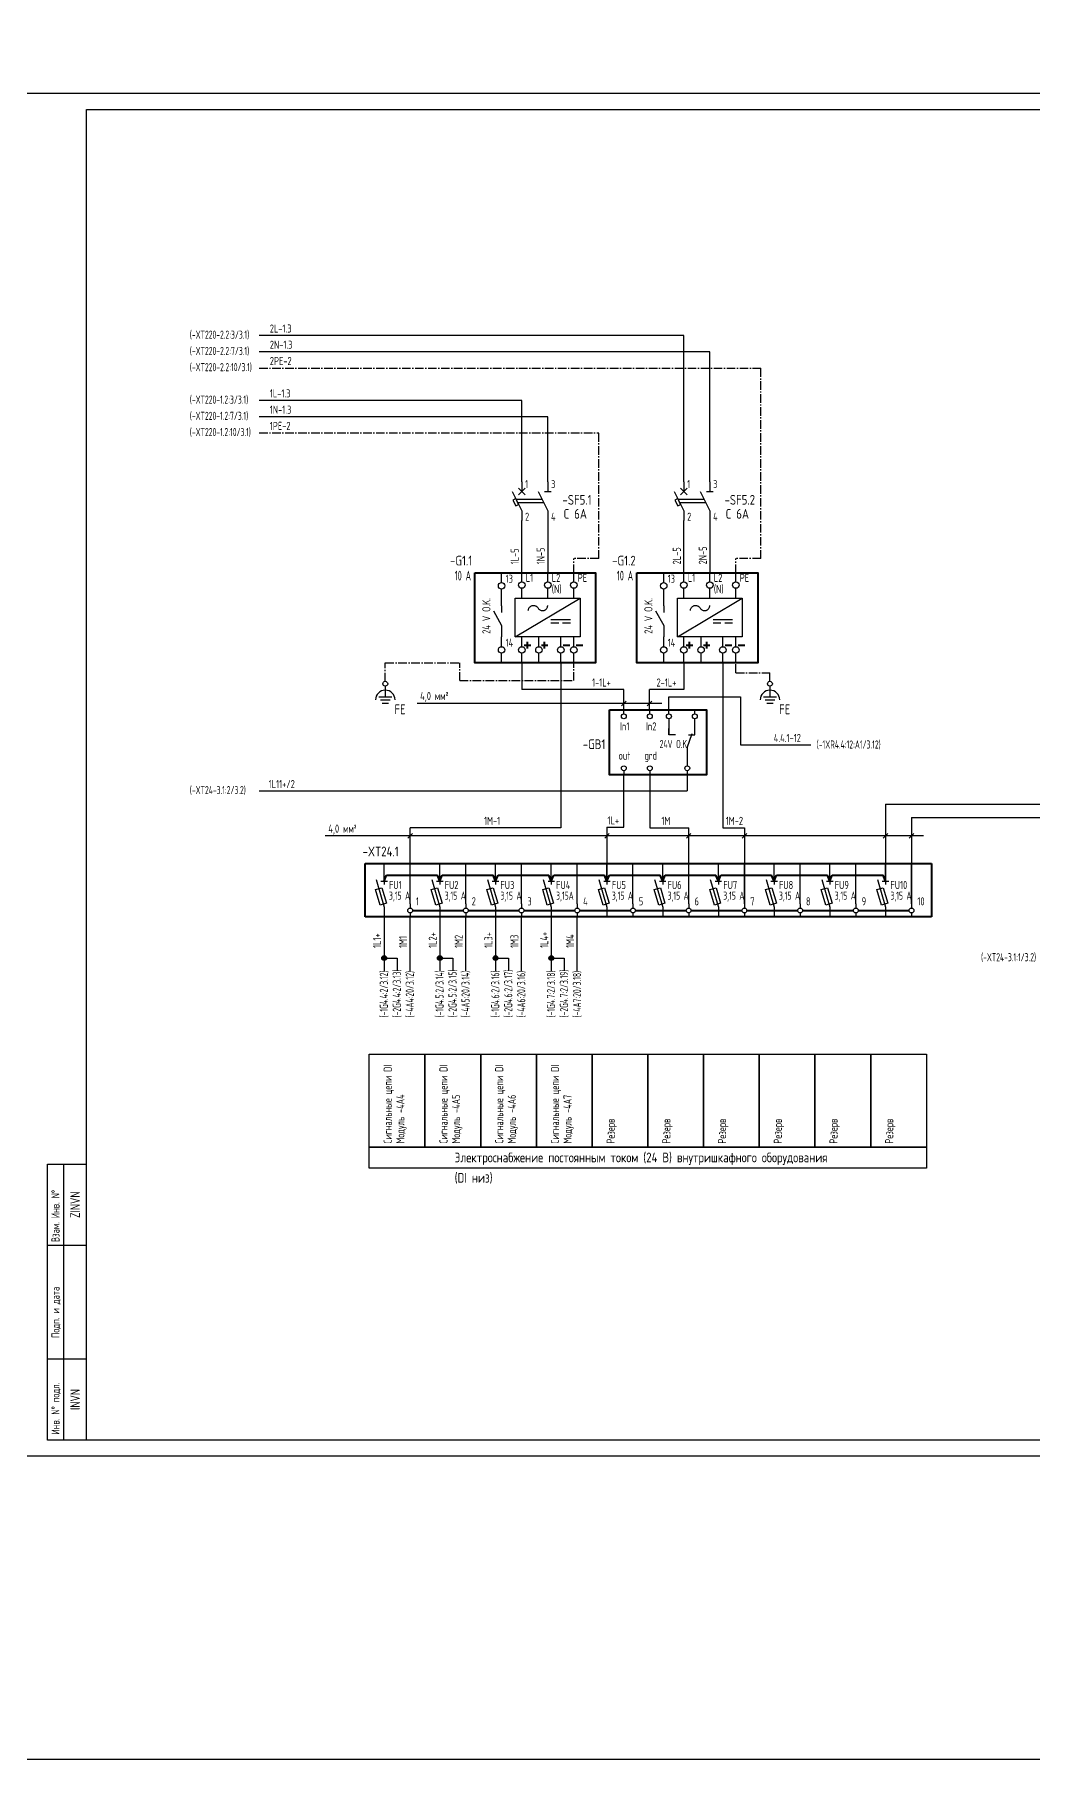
# Model space of a CAD drawing. Header units: millimetres. Extents: x 613 to 19799, y 1373 to 4314.
# Drawn here: x 1884 to 2191, y 1373 to 1904 of the extents above; entities that cross this region are included whole.
import ezdxf
from ezdxf.enums import TextEntityAlignment as Align

# ---------------------------------------------------------------- set-up
doc = ezdxf.new("R2010")
doc.units = ezdxf.units.MM
doc.linetypes.add('EPL_DASHLONGDOT', pattern=[1, 0.66, -0.12, 0.1, -0.12])
doc.layers.add('EPLAN108', color=5, linetype='Continuous', lineweight=30)
for name, color, linetype in [('Временный', 6, 'Continuous'), ('КИА_МАРКИРОВКА', 2, 'Continuous'), ('КИА_НАКЛЕЙКИ', 1, 'Continuous')]:
    doc.layers.add(name, color=color, linetype=linetype)
doc.styles.add('GOST-A 3-1', font='gost_0.ttf', dxfattribs={"height": 3})
doc.styles.add('GOSTA-2.5-1', font='GOST_AU.ttf', dxfattribs={"width": 0.9, "height": 2.5})
doc.styles.add('ROMANS0-70', font='romans.shx', dxfattribs={"width": 0.7})

# ---------------------------------------------------------------- blocks, each defined once
blk = doc.blocks.new('A$C5AB45C57')
at = {"ltscale": 4}
for p, q in [((-4.22, 18.73), (-4.22, 21.73)), ((2, 19), (2, 21.73)), ((10, 19), (10, 21.73)), ((18, 19), (18, 21.73)), ((-4.22, 13.73), (-4.22, 16.73)), ((2, 14), (2, 17)), ((10, 14), (10, 17)), ((18, 14), (18, 17)), ((-6.72, 10.08), (-4.22, 5.58)), ((-4.22, -1), (-4.22, 2)), ((2, -1), (2, 2)), ((7.28, -1), (7.28, 2)), ((14, -1), (14, 2)), ((18, -1), (18, 2)), ((-4.22, -6), (-4.22, -3)), ((2, -6), (2, -3)), ((7.28, -6), (7.28, -3)), ((14, -6), (14, -3)), ((18, -6), (18, -3))]:
    blk.add_line(p, q, dxfattribs=at)
for p, q in [((-4.22, 11.58), (-4.22, 14)), ((-4.22, 11.58), (-4.22, 9.58)), ((0, 2), (20, 14)), ((-4.22, 5.58), (-4.22, 3.58)), ((10.99, 7.4), (16.99, 7.4)), ((10.99, 6.4), (13.37, 6.4)), ((14.57, 6.4), (16.95, 6.4)), ((-4.22, 3.58), (-4.22, 2))]:
    blk.add_line(p, q)
at = {"lineweight": 40}
for p, q in [((3.75, -1.53), (3.75, 0.47)), ((9.03, -1.53), (9.03, 0.47)), ((2.75, -0.53), (4.75, -0.53)), ((8.03, -0.53), (10.03, -0.53)), ((14.75, -0.53), (16.75, -0.53)), ((18.75, -0.53), (20.75, -0.53))]:
    blk.add_line(p, q, dxfattribs=at)
blk.add_lwpolyline([(-12.49, 21.73), (24.74, 21.73), (24.74, -6), (-12.49, -6)], close=True, dxfattribs=at)
blk.add_lwpolyline([(0, 14), (20, 14), (20, 2), (0, 2)], close=True)
at = {"ltscale": 4}
for centre in [(-4.22, 17.73), (2, 18), (10, 18), (18, 18), (-4.22, -2), (2, -2), (7.28, -2), (14, -2), (18, -2)]:
    blk.add_circle(centre, 1, dxfattribs=at)
blk.add_spline([(4, 10.13), (4.05, 10.52), (4.21, 10.91), (4.41, 11.19), (4.65, 11.41), (5, 11.61), (5.32, 11.7), (5.75, 11.72), (6.12, 11.64), (6.53, 11.43), (6.89, 11.08), (7.17, 10.67), (7.42, 10.44), (7.72, 10.27), (8.17, 10.14), (8.47, 10.13), (8.85, 10.2), (9.09, 10.29), (9.39, 10.49), (9.71, 10.84), (9.88, 11.2), (9.95, 11.44), (9.97, 11.73), (9.97, 11.74)], degree=3)
at = {"style": 'GOSTA-2.5-1', "width": 0.9}
for s, p in [('L1', (3.23, 18.97)), ('L2', (11.23, 18.97)), ('PE', (19.23, 18.97)), ('13', (-2.99, 18.69)), ('(N)', (11.23, 15.53)), ('14', (-2.99, -1.03))]:
    blk.add_text(s, height=2.5, dxfattribs=at).set_placement(p)
blk.add_text('24 V O.K.', height=2.5, rotation=90, dxfattribs=at).set_placement((-7.67, 2.97))
blk = doc.blocks.new('A$C11D95457')
at = {"lineweight": 25, "ltscale": 4}
for p, q in [((3, 12), (3, 9)), ((11, 12), (11, 9)), ((0, 9), (3, 3)), ((9.25, 6.5), (1.25, 6.5)), ((9.75, 5.5), (1.75, 5.5)), ((2, 10), (4, 8)), ((4, 10), (2, 8)), ((8, 9), (11, 3)), ((3, 3), (3, 0)), ((11, 3), (11, 0))]:
    blk.add_line(p, q, dxfattribs=at)
at = {"lineweight": 25}
blk.add_line((10, 9), (12, 9), dxfattribs=at)
at = {"lineweight": 25, "ltscale": 4}
blk.add_lwpolyline([(1.11, 4.55), (2, 5), (1.11, 6.79), (0.21, 6.34)], close=True, dxfattribs=at)
blk = doc.blocks.new('A$C409B74B5')
at = {"color": 0}
for p, q in [((4.47, 18.75), (4.47, 20)), ((12.47, 18.75), (12.47, 20)), ((18.34, 18.75), (18.34, 20)), ((26.33, 18.75), (26.33, 20)), ((26.33, 12.25), (26.33, 17.25)), ((4.47, 1.25), (4.47, 0)), ((12.47, 1.25), (12.47, 0)), ((24, 1.25), (24, 0))]:
    blk.add_line(p, q, dxfattribs=at)
for p, q in [((18.34, 17.25), (18.33, 12.25)), ((18.33, 12.25), (18.33, 14.25)), ((20.33, 12.25), (18.33, 12.25)), ((24, 8.25), (25.5, 12.75)), ((24.33, 12.25), (26.33, 12.25)), ((24, 8.25), (24, 2.75))]:
    blk.add_line(p, q)
at = {"color": 0, "lineweight": 40}
blk.add_lwpolyline([(0, 20), (29.91, 20), (29.91, 0), (0, 0)], close=True, dxfattribs=at)
at = {"color": 0}
for centre in [(4.47, 18), (12.47, 18), (18.34, 18), (26.33, 18), (4.47, 2), (12.47, 2), (24, 2)]:
    blk.add_circle(centre, 0.75, dxfattribs=at)
at = {"style": 'GOSTA-2.5-1'}
for s, width, p in [('In1', 0.9, (3.27, 13.64)), ('In2', 0.9, (11.27, 13.64)), ('24V O.K. ', 0.7, (15.49, 8.22)), ('out', 0.9, (2.8, 4.65)), ('grd', 0.9, (10.8, 4.65))]:
    blk.add_text(s, height=2.5, dxfattribs=dict(at, width=width)).set_placement(p)
blk = doc.blocks.new('A$C2BF74EC9')
at = {"color": 0}
for p, q in [((0, 6.39), (4, 6.39)), ((0.5, 5.39), (3.5, 5.39)), ((2, 8.39), (2, 6.39)), ((1, 4.39), (3, 4.39))]:
    blk.add_line(p, q, dxfattribs=at)
at = {"style": 'GOST-A 3-1'}
blk.add_text('FE', height=3, dxfattribs=at).set_placement((4.81, 1))
blk = doc.blocks.new('A$C2EC3666A')
h = blk.add_hatch(color=7)
h.dxf.hatch_style = 1
edge = h.paths.add_edge_path()
edge.add_arc((0, 0), 0.75, 0, 360)
at = {"color": 0}
blk.add_circle((0, 0), 0.75, dxfattribs=at)

msp = doc.modelspace()

# ---------------------------------------------------------------- linework, layer by layer
for p, q in [((1880, 1886.39), (2474, 1886.39)), ((1900, 1881.39), (2469, 1881.39)), ((1900, 1471.39), (1900, 1881.39)), ((1888, 1471.39), (1888, 1556.39)), ((1888, 1556.39), (1900, 1556.39)), ((1893, 1471.39), (1893, 1556.39)), ((1888, 1531.39), (1900, 1531.39)), ((1888, 1496.39), (1900, 1496.39)), ((1893, 1496.39), (1900, 1496.39)), ((1900, 1471.39), (1888, 1471.39)), ((2469, 1471.39), (1900, 1471.39)), ((2474, 1466.39), (1880, 1466.39))]:
    msp.add_line(p, q)
at = {"color": 30, "lineweight": 25, "ltscale": 4}
for p, q in [((2084.03, 1811.69), (1953.22, 1811.69)), ((2084.03, 1766.67), (2084.03, 1811.69)), ((2034.11, 1791.69), (1953.22, 1791.69)), ((2034.11, 1766.67), (2034.11, 1791.69)), ((2034.11, 1738.56), (2034.11, 1754.67)), ((2084.03, 1738.56), (2084.03, 1754.67))]:
    msp.add_line(p, q, dxfattribs=at)
at = {"color": 5, "lineweight": 25, "ltscale": 8}
for p, q in [((2092.03, 1806.69), (1953.22, 1806.69)), ((2092.03, 1766.67), (2092.03, 1806.69)), ((2042.11, 1786.69), (1953.22, 1786.69)), ((2042.11, 1766.67), (2042.11, 1786.69)), ((2042.11, 1754.67), (2042.11, 1738.56)), ((2092.03, 1754.67), (2092.03, 1738.56))]:
    msp.add_line(p, q, dxfattribs=at)
at = {"color": 3, "linetype": 'EPL_DASHLONGDOT', "lineweight": 25, "ltscale": 4}
for p, q in [((1953.22, 1801.69), (2107.77, 1801.69)), ((2107.77, 1742.98), (2107.77, 1801.69)), ((1953.22, 1781.69), (2057.85, 1781.69)), ((2057.85, 1742.98), (2057.85, 1781.69)), ((2050.11, 1738.56), (2050.11, 1742.98)), ((2057.85, 1742.98), (2050.11, 1742.98)), ((2100.03, 1738.56), (2100.03, 1742.98)), ((2107.77, 1742.98), (2100.03, 1742.98))]:
    msp.add_line(p, q, dxfattribs=at)
at = {"color": 6, "linetype": 'EPL_DASHLONGDOT', "lineweight": 25, "ltscale": 4}
for p, q in [((1992.05, 1705.17), (1992.05, 1710.83)), ((1992.05, 1710.83), (2014.97, 1710.83)), ((2014.97, 1705.37), (2014.97, 1710.83)), ((2050.11, 1705.37), (2050.11, 1710.83)), ((2100.03, 1707.77), (2100.03, 1710.83)), ((2100.03, 1707.77), (2110.54, 1707.77)), ((2110.54, 1705.17), (2110.54, 1707.77)), ((2014.97, 1705.37), (2050.11, 1705.37))]:
    msp.add_line(p, q, dxfattribs=at)
at = {"color": 1}
for p, q in [((2034.11, 1710.83), (2034.11, 1702.63)), ((2084.03, 1710.83), (2084.03, 1702.63)), ((2065.55, 1702.63), (2034.11, 1702.63)), ((2065.55, 1696.38), (2065.55, 1702.63)), ((2084.03, 1702.63), (2073.42, 1702.63)), ((2073.42, 1696.25), (2073.42, 1702.63)), ((2065.55, 1660.19), (2065.55, 1676.38)), ((2085.08, 1676.38), (2085.08, 1671.38)), ((1953.22, 1671.38), (2085.08, 1671.38)), ((2146.16, 1667.28), (2146.16, 1643.57)), ((2146.16, 1667.28), (2255.57, 1667.28)), ((2060.35, 1660.19), (2060.35, 1643.57)), ((2060.35, 1660.19), (2065.55, 1660.19)), ((1991.7, 1632.57), (1991.7, 1615.94)), ((2008.86, 1632.57), (2008.86, 1615.94)), ((2026.03, 1632.57), (2026.03, 1615.94)), ((2043.19, 1632.57), (2043.19, 1615.94)), ((1991.7, 1619.89), (1995.7, 1619.89)), ((1995.7, 1619.89), (1995.7, 1615.94)), ((2008.86, 1619.89), (2012.86, 1619.89)), ((2012.86, 1619.89), (2012.86, 1615.94)), ((2026.03, 1619.89), (2030.03, 1619.89)), ((2030.03, 1619.89), (2030.03, 1615.94)), ((2043.19, 1619.89), (2047.19, 1619.89)), ((2047.19, 1619.89), (2047.19, 1615.94))]:
    msp.add_line(p, q, dxfattribs=at)
at = {"color": 4}
for p, q in [((2046.11, 1710.83), (2046.11, 1660.05)), ((2096.03, 1710.83), (2096.03, 1660.06)), ((2073.55, 1676.38), (2073.55, 1660.05)), ((1999.7, 1636.57), (1999.7, 1660.05)), ((2046.11, 1660.05), (1999.7, 1660.05)), ((2073.55, 1660.05), (2085.51, 1660.05)), ((2085.51, 1636.57), (2085.51, 1660.05)), ((2096.03, 1660.06), (2102.67, 1660.06)), ((2102.67, 1660.06), (2102.68, 1636.57)), ((2154.16, 1663.16), (2154.16, 1636.57)), ((2154.16, 1663.16), (2246.41, 1663.16)), ((1999.7, 1615.94), (1999.7, 1632.57)), ((2016.86, 1615.94), (2016.86, 1632.57)), ((2034.03, 1615.94), (2034.03, 1632.57)), ((2051.19, 1615.94), (2051.19, 1632.57))]:
    msp.add_line(p, q, dxfattribs=at)
at = {"color": 0}
for p, q in [((1992.05, 1703.67), (1992.05, 1702.42)), ((2110.54, 1703.67), (2110.54, 1702.42)), ((2077.25, 1698.35), (2001.85, 1698.35)), ((2064.84, 1697.65), (2066.26, 1699.06)), ((2072.72, 1697.65), (2074.13, 1699.06)), ((2079.42, 1700.41), (2101.49, 1700.41)), ((2079.42, 1696.38), (2079.42, 1700.41)), ((2101.49, 1700.41), (2101.49, 1685.55)), ((2101.49, 1685.55), (2123.11, 1685.55)), ((1998.99, 1656.86), (2000.41, 1658.27)), ((2059.64, 1656.86), (2061.05, 1658.27)), ((2084.81, 1656.86), (2086.22, 1658.27)), ((2101.97, 1656.86), (2103.38, 1658.27)), ((2145.45, 1656.86), (2146.87, 1658.27)), ((2153.45, 1656.86), (2154.87, 1658.27)), ((2157.82, 1657.57), (1973.57, 1657.57)), ((1991.7, 1643.57), (1991.7, 1649.01)), ((1999.7, 1636.57), (1999.7, 1649.01)), ((2008.86, 1643.57), (2008.86, 1649.01)), ((2016.86, 1636.57), (2016.86, 1649.01)), ((2026.02, 1643.57), (2026.02, 1649.01)), ((2034.03, 1636.57), (2034.03, 1649.01)), ((2043.19, 1643.57), (2043.19, 1649.01)), ((2051.19, 1636.57), (2051.19, 1649.01)), ((2060.35, 1643.57), (2060.35, 1649.01)), ((2068.35, 1636.57), (2068.35, 1649.01)), ((2077.51, 1643.57), (2077.51, 1649.01)), ((2085.51, 1636.57), (2085.51, 1649.01)), ((2094.67, 1643.57), (2094.67, 1649.01)), ((2102.68, 1636.57), (2102.68, 1649.01)), ((2111.83, 1643.57), (2111.83, 1649.01)), ((2119.84, 1636.57), (2119.84, 1649.01)), ((2129, 1643.57), (2129, 1649.01)), ((2137, 1636.57), (2137, 1649.01)), ((2146.16, 1643.57), (2146.16, 1649.01)), ((2154.16, 1636.57), (2154.16, 1649.01)), ((1989.2, 1644.07), (1991.7, 1635.57)), ((1990.7, 1643.57), (1992.7, 1643.57)), ((1991.7, 1643.57), (1991.7, 1642.57)), ((2006.36, 1644.07), (2008.86, 1635.57)), ((2007.86, 1643.57), (2009.86, 1643.57)), ((2008.86, 1643.57), (2008.86, 1642.57)), ((2023.53, 1644.07), (2026.03, 1635.57)), ((2025.02, 1643.57), (2027.02, 1643.57)), ((2026.02, 1643.57), (2026.02, 1642.57)), ((2040.69, 1644.07), (2043.19, 1635.57)), ((2042.19, 1643.57), (2044.19, 1643.57)), ((2043.19, 1643.57), (2043.19, 1642.57)), ((2057.85, 1644.07), (2060.35, 1635.57)), ((2059.35, 1643.57), (2061.35, 1643.57)), ((2060.35, 1643.57), (2060.35, 1642.57)), ((2075.01, 1644.07), (2077.51, 1635.57)), ((2076.51, 1643.57), (2078.51, 1643.57)), ((2077.51, 1643.57), (2077.51, 1642.57)), ((2092.18, 1644.07), (2094.68, 1635.57)), ((2093.67, 1643.57), (2095.67, 1643.57)), ((2094.67, 1643.57), (2094.67, 1642.57)), ((2109.34, 1644.07), (2111.84, 1635.57)), ((2110.83, 1643.57), (2112.83, 1643.57)), ((2111.83, 1643.57), (2111.83, 1642.57)), ((2126.5, 1644.07), (2129, 1635.57)), ((2128, 1643.57), (2130, 1643.57)), ((2129, 1643.57), (2129, 1642.57)), ((2143.66, 1644.07), (2146.16, 1635.57)), ((2145.16, 1643.57), (2147.16, 1643.57)), ((2146.16, 1643.57), (2146.16, 1642.57)), ((1989.05, 1641), (1990.97, 1641.57)), ((1990.47, 1636.21), (1989.05, 1641)), ((1990.97, 1641.57), (1992.39, 1636.78)), ((2006.21, 1641), (2008.13, 1641.57)), ((2007.63, 1636.21), (2006.21, 1641)), ((2008.13, 1641.57), (2009.55, 1636.78)), ((2023.37, 1641), (2025.29, 1641.57)), ((2024.8, 1636.21), (2023.37, 1641)), ((2025.29, 1641.57), (2026.71, 1636.78)), ((2040.54, 1641), (2042.45, 1641.57)), ((2041.96, 1636.21), (2040.54, 1641)), ((2042.45, 1641.57), (2043.88, 1636.78)), ((2057.7, 1641), (2059.62, 1641.57)), ((2059.12, 1636.21), (2057.7, 1641)), ((2059.62, 1641.57), (2061.04, 1636.78)), ((2074.86, 1641), (2076.78, 1641.57)), ((2076.28, 1636.21), (2074.86, 1641)), ((2076.78, 1641.57), (2078.2, 1636.78)), ((2092.02, 1641), (2093.94, 1641.57)), ((2093.44, 1636.21), (2092.02, 1641)), ((2093.94, 1641.57), (2095.36, 1636.78)), ((2109.19, 1641), (2111.1, 1641.57)), ((2110.61, 1636.21), (2109.19, 1641)), ((2111.1, 1641.57), (2112.52, 1636.78)), ((2126.35, 1641), (2128.27, 1641.57)), ((2127.77, 1636.21), (2126.35, 1641)), ((2128.27, 1641.57), (2129.69, 1636.78)), ((2143.51, 1641), (2145.43, 1641.57)), ((2144.93, 1636.21), (2143.51, 1641)), ((2145.43, 1641.57), (2146.85, 1636.78)), ((1992.39, 1636.78), (1990.47, 1636.21)), ((1991.7, 1635.57), (1991.7, 1632.57)), ((1999.7, 1636.57), (1999.7, 1635.32)), ((1999.7, 1633.82), (1999.7, 1632.57)), ((2009.55, 1636.78), (2007.63, 1636.21)), ((2008.86, 1635.57), (2008.86, 1632.57)), ((2016.86, 1636.57), (2016.86, 1635.32)), ((2016.86, 1633.82), (2016.86, 1632.57)), ((2026.71, 1636.78), (2024.8, 1636.21)), ((2026.03, 1635.57), (2026.03, 1632.57)), ((2034.03, 1636.57), (2034.03, 1635.32)), ((2034.03, 1633.82), (2034.03, 1632.57)), ((2043.88, 1636.78), (2041.96, 1636.21)), ((2043.19, 1635.57), (2043.19, 1632.57)), ((2051.19, 1636.57), (2051.19, 1635.32)), ((2051.19, 1633.82), (2051.19, 1632.57)), ((2061.04, 1636.78), (2059.12, 1636.21)), ((2060.35, 1635.57), (2060.35, 1632.57)), ((2068.35, 1636.57), (2068.35, 1635.32)), ((2068.35, 1633.82), (2068.35, 1632.57)), ((2078.2, 1636.78), (2076.28, 1636.21)), ((2077.51, 1635.57), (2077.51, 1632.57)), ((2085.51, 1636.57), (2085.51, 1635.32)), ((2085.51, 1633.82), (2085.51, 1632.57)), ((2095.36, 1636.78), (2093.44, 1636.21)), ((2094.68, 1635.57), (2094.68, 1632.57)), ((2102.68, 1636.57), (2102.68, 1635.32)), ((2102.68, 1633.82), (2102.68, 1632.57)), ((2112.52, 1636.78), (2110.61, 1636.21)), ((2111.84, 1635.57), (2111.84, 1632.57)), ((2119.84, 1636.57), (2119.84, 1635.32)), ((2119.84, 1633.82), (2119.84, 1632.57)), ((2129.69, 1636.78), (2127.77, 1636.21)), ((2129, 1635.57), (2129, 1632.57)), ((2137, 1636.57), (2137, 1635.32)), ((2137, 1633.82), (2137, 1632.57)), ((2146.85, 1636.78), (2144.93, 1636.21)), ((2146.16, 1635.57), (2146.16, 1632.57)), ((2154.16, 1636.57), (2154.16, 1635.32)), ((2154.16, 1633.82), (2154.16, 1632.57))]:
    msp.add_line(p, q, dxfattribs=at)
at = {"color": 0, "lineweight": 40}
for p, q in [((1985.84, 1649.01), (2160.32, 1649.01)), ((1985.84, 1632.57), (1985.84, 1649.01)), ((2160.32, 1649.01), (2160.32, 1632.57)), ((2160.32, 1632.57), (1985.84, 1632.57))]:
    msp.add_line(p, q, dxfattribs=at)
at = {"color": 1, "lineweight": 40, "ltscale": 4}
for p, q in [((1991.7, 1643.57), (1992.46, 1645.39)), ((1992.46, 1645.39), (2008.1, 1645.39)), ((2008.86, 1643.57), (2008.1, 1645.39)), ((2008.86, 1643.57), (2009.62, 1645.39)), ((2009.62, 1645.39), (2025.26, 1645.39)), ((2026.02, 1643.57), (2025.26, 1645.39)), ((2026.02, 1643.57), (2026.79, 1645.39)), ((2026.79, 1645.39), (2042.42, 1645.39)), ((2043.19, 1643.57), (2042.42, 1645.39)), ((2043.19, 1643.57), (2043.95, 1645.39)), ((2043.95, 1645.39), (2059.58, 1645.39)), ((2060.35, 1643.57), (2059.58, 1645.39)), ((2060.35, 1643.57), (2061.11, 1645.39)), ((2061.11, 1645.39), (2076.75, 1645.39)), ((2077.51, 1643.57), (2076.75, 1645.39)), ((2077.51, 1643.57), (2078.27, 1645.39)), ((2078.27, 1645.39), (2093.91, 1645.39)), ((2094.67, 1643.57), (2093.91, 1645.39)), ((2094.67, 1643.57), (2095.44, 1645.39)), ((2095.44, 1645.39), (2111.07, 1645.39)), ((2111.83, 1643.57), (2111.07, 1645.39)), ((2111.83, 1643.57), (2112.6, 1645.39)), ((2112.6, 1645.39), (2128.23, 1645.39)), ((2129, 1643.57), (2128.23, 1645.39)), ((2129, 1643.57), (2129.76, 1645.39)), ((2129.76, 1645.39), (2145.4, 1645.39)), ((2146.16, 1643.57), (2145.4, 1645.39))]:
    msp.add_line(p, q, dxfattribs=at)
at = {"color": 4, "linetype": 'Continuous', "lineweight": 40, "ltscale": 8}
for p, q in [((2000.45, 1634.57), (2016.11, 1634.57)), ((2017.61, 1634.57), (2033.28, 1634.57)), ((2034.78, 1634.57), (2050.44, 1634.57)), ((2051.94, 1634.57), (2067.6, 1634.57)), ((2069.1, 1634.57), (2084.76, 1634.57)), ((2086.26, 1634.57), (2101.93, 1634.57)), ((2103.43, 1634.57), (2119.09, 1634.57)), ((2120.59, 1634.57), (2136.25, 1634.57)), ((2137.75, 1634.57), (2153.41, 1634.57))]:
    msp.add_line(p, q, dxfattribs=at)
at = {"color": 0}
for points in [[(1987.12, 1590.3), (2004.28, 1590.3), (2004.28, 1561.6), (1987.12, 1561.6)], [(2004.28, 1590.3), (2021.45, 1590.3), (2021.45, 1561.6), (2004.28, 1561.6)], [(2021.45, 1590.3), (2038.61, 1590.3), (2038.61, 1561.6), (2021.45, 1561.6)], [(2038.61, 1590.3), (2055.77, 1590.3), (2055.77, 1561.6), (2038.61, 1561.6)], [(2055.77, 1590.3), (2072.93, 1590.3), (2072.93, 1561.6), (2055.77, 1561.6)], [(2072.93, 1590.3), (2090.09, 1590.3), (2090.09, 1561.6), (2072.93, 1561.6)], [(2090.09, 1590.3), (2107.26, 1590.3), (2107.26, 1561.6), (2090.09, 1561.6)], [(2107.26, 1590.3), (2124.42, 1590.3), (2124.42, 1561.6), (2107.26, 1561.6)], [(2124.42, 1590.3), (2141.58, 1590.3), (2141.58, 1561.6), (2124.42, 1561.6)], [(2141.58, 1590.3), (2158.74, 1590.3), (2158.74, 1561.6), (2141.58, 1561.6)], [(1987.12, 1561.6), (2158.74, 1561.6), (2158.74, 1555.13), (1987.12, 1555.13)]]:
    msp.add_lwpolyline(points, close=True, dxfattribs=at)
for centre in [(1992.05, 1704.42), (2110.54, 1704.42), (1999.7, 1634.57), (2016.86, 1634.57), (2034.03, 1634.57), (2051.19, 1634.57), (2068.35, 1634.57), (2085.51, 1634.57), (2102.68, 1634.57), (2119.84, 1634.57), (2137, 1634.57), (2154.16, 1634.57)]:
    msp.add_circle(centre, 0.75, dxfattribs=at)
for centre in [(1992.05, 1699.42), (2110.54, 1699.42)]:
    msp.add_arc(centre, 3, 0, 180, dxfattribs=at)
at = {"layer": 'EPLAN108', "color": 2}
msp.add_lwpolyline([(613.36, 2532.19), (19799.49, 2532.19), (19799.49, 1372.97), (613.36, 1372.97)], close=True, dxfattribs=at)

# ---------------------------------------------------------------- block references
at = {"color": 0}
for name, p in [('A$C11D95457', (2031.11, 1754.67)), ('A$C11D95457', (2081.03, 1754.67)), ('A$C5AB45C57', (2032.11, 1716.83)), ('A$C5AB45C57', (2082.03, 1716.83)), ('A$C2BF74EC9', (1990.05, 1694.03)), ('A$C2BF74EC9', (2108.54, 1694.03)), ('A$C409B74B5', (2061.08, 1676.38)), ('A$C2EC3666A', (1991.7, 1619.89)), ('A$C2EC3666A', (2008.86, 1619.89)), ('A$C2EC3666A', (2026.03, 1619.89)), ('A$C2EC3666A', (2043.19, 1619.89))]:
    msp.add_blockref(name, p, dxfattribs=at)

# ---------------------------------------------------------------- texts
for s, height, style, width, p in [('1', 2.5, 'GOSTA-2.5-1', 0.9, (2035.11, 1764.67)), ('3', 2.5, 'GOSTA-2.5-1', 0.9, (2043.11, 1764.67)), ('1', 2.5, 'GOSTA-2.5-1', 0.9, (2085.03, 1764.67)), ('3', 2.5, 'GOSTA-2.5-1', 0.9, (2093.03, 1764.67)), ('2', 2.5, 'GOSTA-2.5-1', 0.9, (2035.11, 1754.62)), ('4', 2.5, 'GOSTA-2.5-1', 0.9, (2043.11, 1754.62)), ('2', 2.5, 'GOSTA-2.5-1', 0.9, (2085.03, 1754.62)), ('4', 2.5, 'GOSTA-2.5-1', 0.9, (2093.03, 1754.62)), ('10 A', 3, 'GOST-A 3-1', 0.7, (2013.44, 1736.23)), ('10 A', 3, 'GOST-A 3-1', 0.7, (2063.37, 1736.23)), ('4,0 мм²', 2.5, 'GOSTA-2.5-1', 0.9, (2002.79, 1699.4)), ('4,0 мм²', 2.5, 'GOSTA-2.5-1', 0.9, (1974.51, 1658.52)), ('FU1', 2.5, 'GOSTA-2.5-1', 0.9, (1993.2, 1641.16)), ('FU2', 2.5, 'GOSTA-2.5-1', 0.9, (2010.36, 1641.16)), ('FU3', 2.5, 'GOSTA-2.5-1', 0.9, (2027.52, 1641.16)), ('FU4', 2.5, 'GOSTA-2.5-1', 0.9, (2044.68, 1641.16)), ('FU5', 2.5, 'GOSTA-2.5-1', 0.9, (2061.85, 1641.16)), ('FU6', 2.5, 'GOSTA-2.5-1', 0.9, (2079.01, 1641.16)), ('FU7', 2.5, 'GOSTA-2.5-1', 0.9, (2096.17, 1641.16)), ('FU8', 2.5, 'GOSTA-2.5-1', 0.9, (2113.33, 1641.16)), ('FU9', 2.5, 'GOSTA-2.5-1', 0.9, (2130.5, 1641.16)), ('FU10', 2.5, 'GOSTA-2.5-1', 0.9, (2147.66, 1641.16)), ('3,15 A', 2.5, 'GOSTA-2.5-1', 0.7, (1993.2, 1637.89)), ('1', 2.5, 'GOSTA-2.5-1', 0.9, (2001.5, 1636.13)), ('3,15 A', 2.5, 'GOSTA-2.5-1', 0.7, (2010.36, 1637.89)), ('2', 2.5, 'GOSTA-2.5-1', 0.9, (2018.67, 1636.13)), ('3,15 A', 2.5, 'GOSTA-2.5-1', 0.7, (2027.52, 1637.89)), ('3', 2.5, 'GOSTA-2.5-1', 0.9, (2035.83, 1636.13)), ('3,15A', 2.5, 'GOSTA-2.5-1', 0.7, (2044.68, 1637.89)), ('4', 2.5, 'GOSTA-2.5-1', 0.9, (2052.99, 1636.13)), ('3,15 A', 2.5, 'GOSTA-2.5-1', 0.7, (2061.85, 1637.89)), ('5', 2.5, 'GOSTA-2.5-1', 0.9, (2070.15, 1636.13)), ('3,15 A', 2.5, 'GOSTA-2.5-1', 0.7, (2079.01, 1637.89)), ('6', 2.5, 'GOSTA-2.5-1', 0.9, (2087.31, 1636.13)), ('3,15 A', 2.5, 'GOSTA-2.5-1', 0.7, (2096.17, 1637.89)), ('7', 2.5, 'GOSTA-2.5-1', 0.9, (2104.48, 1636.13)), ('3,15 A', 2.5, 'GOSTA-2.5-1', 0.7, (2113.33, 1637.89)), ('8', 2.5, 'GOSTA-2.5-1', 0.9, (2121.64, 1636.13)), ('3,15 A', 2.5, 'GOSTA-2.5-1', 0.7, (2130.5, 1637.89)), ('9', 2.5, 'GOSTA-2.5-1', 0.9, (2138.8, 1636.13)), ('3,15 A', 2.5, 'GOSTA-2.5-1', 0.7, (2147.66, 1637.89)), ('10', 2.5, 'GOSTA-2.5-1', 0.9, (2155.96, 1636.13))]:
    msp.add_text(s, height=height, dxfattribs=dict(style=style, width=width)).set_placement(p)
at = {"color": 7, "style": 'GOST-A 3-1'}
for p in [(2046.97, 1755.27), (2096.9, 1755.27)]:
    msp.add_text('C 6A', height=3, dxfattribs=at).set_placement(p)
at = {"style": 'GOSTA-2.5-1', "width": 0.8}
for s, p in [('Сигнальные цепи DI', (1994.07, 1562.74)), ('Сигнальные цепи DI', (2011.23, 1562.74)), ('Сигнальные цепи DI', (2028.39, 1562.74)), ('Сигнальные цепи DI', (2045.56, 1562.74)), ('Модуль -4A4', (1997.95, 1562.74)), ('Модуль -4A5', (2015.11, 1562.74)), ('Модуль -4A6', (2032.28, 1562.74)), ('Модуль -4A7', (2049.44, 1562.74)), ('Резерв', (2062.72, 1562.74)), ('Резерв', (2079.88, 1562.74)), ('Резерв', (2097.04, 1562.74)), ('Резерв', (2114.21, 1562.74)), ('Резерв', (2131.37, 1562.74)), ('Резерв', (2148.53, 1562.74))]:
    msp.add_text(s, height=2.5, rotation=90, dxfattribs=at).set_placement(p)
at = {"style": 'GOST-A 3-1'}
for s, p in [('Электроснабжение постоянным током (24 В) внутришкафного оборудования', (2013.42, 1556.96)), ('(DI низ)', (2013.42, 1550.7))]:
    msp.add_text(s, height=3, dxfattribs=at).set_placement(p)
at = {"style": 'ROMANS0-70', "width": 0.7}
for s, p in [('Взам. Инв. N%%d', (1892.46, 1532.39)), ('Подп. и дата', (1892.46, 1502.86)), ('Инв. N%%d подл.', (1892.46, 1473.09))]:
    msp.add_text(s, height=2.5, rotation=90, dxfattribs=at).set_placement(p, align=Align.BOTTOM_LEFT)
at = {"style": 'ROMANS0-70', "width": 0.7, "flags": 12}
for tag, p in [('ZINVN', (1896.5, 1543.89)), ('INVN', (1896.5, 1483.89))]:
    msp.add_attdef(tag, text='', height=3, rotation=90, dxfattribs=at).set_placement(p, align=Align.MIDDLE_CENTER)
at = {"layer": 'Временный', "style": 'GOSTA-2.5-1', "width": 0.7}
for s, p in [('(-XT220-2.2:3/3.1)', (1931.84, 1810.71)), ('(-XT220-2.2:7/3.1)', (1931.84, 1805.71)), ('(-XT220-2.2:10/3.1)', (1931.84, 1800.71)), ('(-XT220-1.2:3/3.1)', (1931.84, 1790.71)), ('(-XT220-1.2:7/3.1)', (1931.84, 1785.71)), ('(-XT220-1.2:10/3.1)', (1931.84, 1780.71)), ('(-1XR4.4:12:A1/3.12)', (2124.94, 1684.45)), ('(-XT24-3.1:2/3.2)', (1931.84, 1670.4)), ('(-XT24-3.1:1/3.2)', (2175.58, 1618.91))]:
    msp.add_text(s, height=2.5, dxfattribs=at).set_placement(p)
for s, p in [('(-1G4.4:2/3.12)', (1992.85, 1601.6)), ('(-2G4.4:2/3.13)', (1996.85, 1601.6)), ('(-4A4:20/3.12)', (2000.85, 1601.6)), ('(-1G4.5:2/3.14)', (2010.01, 1601.6)), ('(-2G4.5:2/3.15)', (2014.01, 1601.6)), ('(-4A5:20/3.14)', (2018.01, 1601.6)), ('(-1G4.6:2/3.16)', (2027.17, 1601.6)), ('(-2G4.6:2/3.17)', (2031.17, 1601.6)), ('(-4A6:20/3.16)', (2035.17, 1601.6)), ('(-1G4.7:2/3.18)', (2044.33, 1601.6)), ('(-2G4.7:2/3.19)', (2048.33, 1601.6)), ('(-4A7:20/3.18)', (2052.33, 1601.6))]:
    msp.add_text(s, height=2.5, rotation=90, dxfattribs=at).set_placement(p)
at = {"layer": 'КИА_МАРКИРОВКА', "style": 'GOSTA-2.5-1', "width": 0.9}
for s, p in [('2L-1.3', (1956.48, 1812.61)), ('2N-1.3', (1956.48, 1807.61)), ('2PE-2', (1956.48, 1802.61)), ('1L-1.3', (1956.48, 1792.61)), ('1N-1.3', (1956.48, 1787.61)), ('1PE-2', (1956.48, 1782.61)), ('1-1L+', (2055.74, 1703.55)), ('2-1L+', (2075.6, 1703.55)), ('4.4.1-12', (2111.72, 1686.47)), ('1L11+/2', (1956.12, 1672.25)), ('1L+', (2060.52, 1661.06)), ('1M-1', (2022.47, 1660.92)), ('1M', (2077.11, 1660.92)), ('1M-2', (2096.93, 1660.92))]:
    msp.add_text(s, height=2.5, dxfattribs=at).set_placement(p)
for s, p in [('1L-5', (2033.18, 1741.2)), ('1N-5', (2041.18, 1741.2)), ('2L-5', (2083.11, 1741.2)), ('2N-5', (2091.11, 1741.2)), ('1L1+', (1990.76, 1623.01)), ('1M1', (1998.76, 1623.01)), ('1L2+', (2007.92, 1623.01)), ('1M2', (2015.92, 1623.01)), ('1L3+', (2025.08, 1623.01)), ('1M3', (2033.08, 1623.01)), ('1L4+', (2042.25, 1623.01)), ('1M4', (2050.25, 1623.01))]:
    msp.add_text(s, height=2.5, rotation=90, dxfattribs=at).set_placement(p)
at = {"layer": 'КИА_НАКЛЕЙКИ', "style": 'GOST-A 3-1'}
for s, p in [('-SF5.1', (2046.63, 1759.59)), ('-SF5.2', (2096.55, 1759.59)), ('-G1.1', (2012, 1740.85)), ('-G1.2', (2061.93, 1740.85)), ('-GB1', (2052.89, 1684.29)), ('-XT24.1', (1985.06, 1651.24))]:
    msp.add_text(s, height=3, dxfattribs=at).set_placement(p)

doc.saveas('drawing.dxf')
